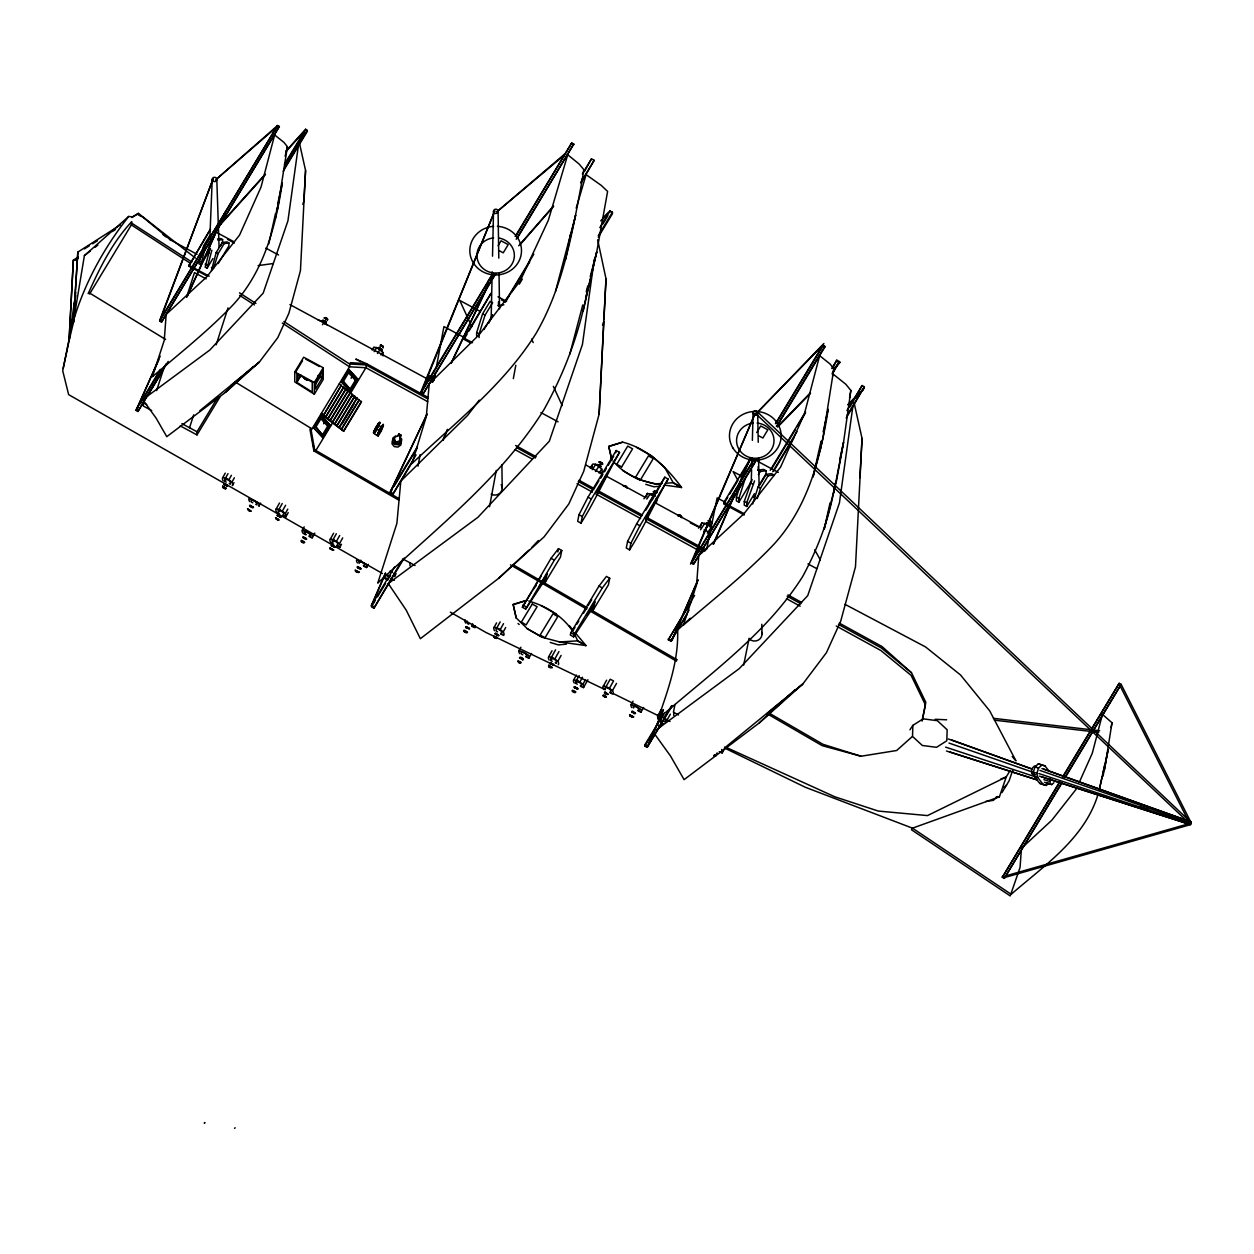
<?xml version="1.0" encoding="UTF-8"?>
<svg xmlns="http://www.w3.org/2000/svg" width="1254" height="1254" viewBox="0 0 1254 1254"><rect width="100%" height="100%" fill="white"/><g stroke="black" fill="none" stroke-linecap="round" stroke-linejoin="round"><path stroke-width="1.5" d="M78.281 257.07L73.343 260.158L69.111 340.586L62.7 370.745L68.641 394.634L382.486 573.501M120.415 224.905L77.826 252.101L73.359 322.827L69.111 340.586L69.675 336.746M77.826 252.101L73.359 322.827L74.66 315.146M168.208 361.418L137.94 411.469L136.169 410.513L160.198 356.105M138.426 215.218L138.426 213.384L132.438 216.879L128.707 216.44L84.394 255.628L73.469 321.337L71.164 326.996L74.441 310.224M137.94 411.469L166.186 363.738M215.516 179.98L277.573 125.525L279.36 126.482L161.452 322.2L159.666 320.554L213.29 178.397L160.653 318.924M161.452 322.2L279.36 126.482M188.696 266.161L210.468 229.137L188.696 266.161L207.49 276.272M180.215 425.874L197.003 434.919L197.003 431.768L218.149 396.797M209.637 235.752L203.587 245.737L198.837 263.716L200.797 264.766L210.484 248.762M200.797 264.766L205.029 248.464M209.888 249.123L205.139 267.102L207.098 268.168L212.914 258.559M207.098 268.168L211.863 250.189M211.44 270.488L216.19 252.524L222.224 242.524L226.927 241.912L228.902 242.962L228.886 245.941L218.243 263.544M217.491 238.934L220.626 238.511L222.601 239.577L222.585 242.555L220.657 245.753M159.666 321.228L277.573 125.525L159.666 320.554L161.452 321.51M294.784 371.936L294.753 381.906L314.299 394.211L323.203 379.507L323.234 367.751L303.687 357.233L294.784 371.936L314.346 382.47L314.299 394.211M296.837 382.407L296.869 373.849L312.262 382.141L312.23 392.094L296.837 382.407L300.788 375.855M298.044 374.429L298.029 379.648L300.819 375.024M305.6 130.259L305.615 129.24L307.387 131.215L283.185 171.249M315.287 384.853L319.942 377.14L319.958 373.661M322.027 378.253L322.043 371.309L315.522 382.094L315.491 389.053L322.027 378.253L319.942 377.14M321.369 414.619L343.721 431.251L323.61 415.199L341.339 385.291L339.113 384.085M323.61 415.199L341.339 385.291M325.836 416.986L343.58 387.658L341.339 385.871M328.078 418.773L345.822 389.43L343.58 387.658M330.319 420.56L348.048 391.217L345.822 389.43M332.545 422.332L350.289 393.004L348.048 391.217M334.787 424.118L352.515 394.791L350.289 393.004M337.028 425.905L354.757 396.562L352.515 394.791M339.254 427.692L356.998 398.349L354.757 396.562M341.496 429.479L359.224 400.136L356.998 398.349M359.224 400.136L361.465 401.923L343.721 431.251M385.37 573.109L371.403 605.431L371.403 606.873L373.911 608.221L402.205 559.974M413.021 460.939L392.784 494.421L390.072 492.963L426.94 414.149M392.784 494.421L416.062 454.888M410.011 565.867L410.027 562.827M495.973 273.45L423.241 393.74L421.219 392.659L494.813 210.813L420.247 393.505L492.947 273.262M423.241 393.74L494.969 274.36M470.814 343.032L463.964 339.348L463.98 338.078L491.192 293.075L469.012 331.009M476.661 336.291L476.661 332.576L482.602 313.829L490.157 301.336L492.618 302.669L485.063 315.146L479.122 333.909L479.106 337.624M498.465 305.6L498.481 301.885M516.178 235.611L571.73 142.94L573.752 144.038L517.181 238.37M580.994 183.1L594.161 160.308L591.465 158.85L584.364 171.594M609.93 212.349L609.93 210.907L612.438 212.255L612.438 213.682L598.283 237.1M672.395 705.579L647.142 747.353L644.869 746.13L644.869 744.813L664.071 713.071M671.392 705.939L647.142 747.353L663.256 709.607M687.02 614.444L670.89 641.139L668.335 639.775L694.559 595.415M670.89 641.139L689.042 610.134M673.743 715.407L673.759 712.366M757.165 458.964L693.493 564.284L691.503 563.203L755.237 413.177L690.531 564.065L754.171 458.807M693.493 564.284L756.162 459.873M750.927 457.679L723.715 502.682L723.715 503.951L744.233 515.002M740.722 483.542L736.411 497.18L736.396 500.895L738.857 502.227L751.444 481.411M738.857 502.227L738.872 498.512L744.813 479.765M752.102 479.545L744.28 501.428L744.265 505.143L746.726 506.459L754.469 493.653M746.726 506.459L746.741 502.744L754.563 480.878M758.215 470.203L758.231 466.488M766.084 474.435L766.1 470.72L763.639 469.404L757.761 470.187L760.222 471.504L766.1 470.72M824.881 346.966L822.89 345.132L824.881 346.966L777.386 425.529M833.753 366.168L836.779 360.18L839.334 361.56L832.264 374.209M846.184 418.131L864.367 386.749L862.094 385.527L849.961 406.876M1061.699 783.421L1004.297 878.38L1002.322 877.33L1059.74 781.603M1004.297 878.38L1061.715 782.668M1002.322 876.577L1004.297 877.628L1190.312 824.677L1191.3 823.047L1121.139 684.37L1119.179 683.305L1062.765 777.355M491.16 318.579L491.976 281.539M492.054 277.636L492.195 271.789M492.524 256.192L493.512 211.362M751.224 483.401L751.585 469.701M751.695 465.783L751.898 457.961M752.369 440.342L753.09 412.942M912.865 725.376L912.52 736.411L922.333 745.487L936.534 747.306L946.801 740.785L947.146 729.75L937.334 720.674L923.132 718.856L912.865 725.376L909.918 729.812M209.23 252.932L209.637 243.26M209.794 239.389L212.224 179.463M594.286 259.217L582.436 344.458L549.33 441.173L477.931 517.291L388.27 583.565L406.218 610.149L420.372 638.694L498.826 578.172L544.189 536.759L568.83 503.951L583.674 471.457L599.146 414.055L603.754 321.463L602.531 325.115M299.424 142.987L305.568 170.513L300.443 270.66L288.875 313.249L277.761 337.671L259.359 362.077L225.422 392.392L166.766 436.674L156.17 418.24L143.881 401.17M599.146 414.055L606.011 278.843L597.656 239.765M854.068 402.675L862.047 438.43L855.479 566.839L840.635 621.42L826.402 652.723L802.795 684.01L759.297 722.9L684.088 779.659L670.514 756.021L653.303 732.148M603.848 319.519L606.011 278.843M73.343 260.158L69.127 338.423L75.82 292.464M305.568 170.513L303.876 201.126L302.747 204.386M859.883 477.664L862.047 438.43M1021.305 850.228L1020.051 867.47L1010.207 895.92L911.517 829.787L912.489 828.157L999.391 796.854L1006.241 776.947L1010.128 770.505M378.316 423.648L380.056 422.598L378.065 426.877M381.968 425.796L383.144 424.902M376.012 427.442L376.09 427.065M393.866 441.126L394.179 438.696M400.339 439.558L400.01 441.988L397.988 443.461L395.433 443.101M277.651 203.979L282.307 183.068C275.629 226.504 264.092 270.864 233.683 304.173C208.666 330.633 179.98 353.095 152.408 376.749L164.274 340.304L166.171 314.393L206.785 276.805L239.592 235.015L261.02 187.081L274.642 134.962L283.937 142.392L287.417 146.702L277.479 209.496M299.016 141.153L287.934 220.829L263.183 293.154L209.794 350.054L142.752 399.618M378.175 436.031L378.943 430.451L381.122 426.846L378.771 425.514L374.429 433.931L378.175 436.031L381.624 430.31M823.141 431.846L828.173 409.243C820.727 457.647 807.874 507.086 773.984 544.205C746.114 573.674 714.153 598.707 683.414 625.056L696.644 584.458L698.744 555.585L744.014 513.701L780.568 467.131L804.457 413.726L819.63 355.65L829.976 363.926L833.863 368.739L822.781 438.696L813.062 477.037L821.041 441.267M832.593 373.676L845.854 384.288L850.855 390.449L843.55 442.38L836.637 480.141L824.16 529.298L830.07 502.854M852.845 406.578L839.428 502.932L807.717 595.666L739.264 668.617L656.438 729.844M1079.318 782.23L1092.265 753.278L1102.438 714.357L1111.984 722.743L1104.555 769.674M73.798 308.907L75.742 295.568M275.441 218.462L277.071 207.38M820.524 448.697L821.589 441.377M690.358 618.222L677.615 630.01C678.743 661.14 667.896 690.249 657.974 719.075C708.902 674.464 766.022 634.571 802.732 576.417C818.423 547.324 830.226 516.146 835.133 483.354M1099.178 790.255L1104.664 765.159M582.53 178.099L583.784 169.603L579.034 163.945L567.733 154.759L548.359 220.218L520.175 280.943L479.122 334.74L429.26 383.802L426.297 416.563L412.002 463.541C455.547 422.347 504.014 384.774 536.132 333.282C563.595 285.912 572.576 231.175 582.53 178.099L581.464 181.203M287.417 146.702L285.113 156.248M832.593 376.059L833.863 368.739M849.538 397.957L850.855 390.449M1111.122 727.555L1111.984 722.743M417.99 466.159L420.121 454.685M433.978 380.119L435.404 372.469M436.11 368.645L443.932 326.573L464.466 337.624M489.515 506.757L496.271 470.422M513.325 378.645L515.802 365.259M833.722 492.963L843.55 442.38L839.757 459.387M1103.034 776.226L1108.16 749.845L1103.097 772.574M479.232 400.151L467.554 415.466L400.825 481.097L396.875 523.404L377.752 583.11C436.126 528.467 500.942 478.558 543.828 409.886C565.225 371.372 580.743 329.692 588.063 286.194M565.538 259.625L570.633 233.84M399.838 437.129L400.308 440.546L397.001 441.831L395.684 444.433L393.615 443.273L394.932 440.671L394.477 437.254L397.784 435.969L398.976 433.978L401.045 435.154L399.712 437.756L401.045 435.154M393.615 443.273L394.932 440.671M395.684 444.433L397.001 441.831M397.784 435.969L398.976 433.978M522.385 607.249L551.055 558.296L558.485 548.625L561.776 550.475L560.444 557.121L545.396 582.028L546.211 577.922L525.677 609.099L522.385 607.249L531.79 591.684M525.677 609.099L554.346 560.146L561.776 550.475M557.826 551.948L558.485 548.625M579.003 514.673L577.671 521.335L580.963 523.184C595.399 500.471 606.199 475.627 619.523 452.365L616.231 450.515L588.001 497.195L579.003 514.673L582.295 516.538L580.963 523.184M570.774 632.753L570.319 635.026L573.611 636.891L594.161 605.713L593.33 609.805L608.394 584.913L609.726 578.266L606.434 576.401L599.004 586.073L570.774 632.753L574.066 634.618L573.611 636.891M615.777 452.772L616.231 450.515M594.427 604.365L594.992 601.528L586.872 614.977L594.412 604.381M627.611 541.367L626.279 548.014L629.571 549.879C644.007 527.15 654.807 502.321 668.116 479.059L664.824 477.194L636.609 523.89L627.611 541.367L630.903 543.233L629.571 549.879M645.716 519.532L646.28 516.695L654.416 503.246L645.716 519.517M664.824 477.194L655.905 493.48M69.425 337.687L67.246 348.298M922.192 720.298L925.813 702.303L911.501 672.755L882.095 646.578L839.287 623.081M922.16 721.097L925.405 704.905L911.094 675.357L880.872 650.512L836.246 626.012M674.981 704.529L673.429 712.178L678.555 714.937M706.613 549.55L717.147 497.885L725.69 502.478M743.669 665.043L749.14 638.255M63.17 368.441L67.089 349.239L66.681 351.026M268.748 243.903L275.535 213.478M1099.303 789.628L1102.25 776.367M583.188 311.023L596.732 251.929L607.61 191.423L601.23 185.388L586.104 174.651L576.182 208.195M586.135 296.634L596.732 251.929L590.242 276.554M567.748 247.963L575.664 215.155L555.538 291.304M569.802 354.208L582.765 304.957M586.261 291.712L587.75 286.022M1098.206 793.766C1085.118 838.346 1044.457 865.307 1011.179 894.29L912.489 828.157L805.24 787.23L724.451 747.98M532.276 604.099L537.104 606.701L526.131 624.931L521.398 622.015L532.323 603.942M544.91 637.925L557.764 616.654L553.03 613.739L540.16 635.01L544.957 637.769M621.576 467.068L632.565 448.838L627.768 446.079L616.796 464.293L621.623 466.911M640.355 480.047L653.256 458.635L648.475 455.876L635.606 477.131L640.402 479.906M228.902 242.962L224.2 243.589L218.165 253.574L213.415 268.575L211.44 267.525M488.856 323.171L492.367 314.942M752.698 503.951L758.09 486.913L765.645 474.42L771.508 473.636L773.969 474.968L768.106 475.752L765.645 474.42M757.322 498.465L760.551 488.229L768.106 475.752M156.625 390.574L164.305 366.623M186.799 296.571L194.48 272.604L206.126 278.874M189.542 427.755L193.68 414.839M216.158 344.803L227.993 307.935M1048.579 783.405L1046.353 785.459L1039.723 783.389L1034.284 776.445L1033.312 772.135L1034.989 766.899L1038.328 763.811L1044.958 765.896L1049.3 771.445M1043.281 784.596L1037.857 777.652L1036.87 773.342L1038.547 768.106L1041.902 765.018L1044.958 765.896M1053.862 782.731L1051.84 784.581L1049.99 784.063L1050.413 778.311M1189.482 824.317L1189.623 822.342L1190.955 821.872L1190.814 823.862L1189.482 824.317L1039.488 776.163M1012.856 769.909L1009.125 780.756L1001.962 792.606M73.359 321.008C84.645 282.949 104.113 247.555 128.707 216.44M374.209 430.749L373.394 432.661L375.212 431.611M373.817 432.896L374.632 430.984M378.818 424.275L379.163 422.551M379.633 422.363L377.642 426.642M377.987 432.881L377.407 435.044L378.551 433.508M377.846 434.621L378.41 433.116M382.595 426.407L383.175 424.244L377.783 433.163M383.019 426.642C385.119 419.197 372.893 443.195 380.37 431.611M467.115 621.091L467.46 623.536A11.835 2.477 28.6 0 0 468.792 624.273M648.13 745.722L663.46 709.78M697.867 579.912L671.768 640.7L698.086 580.069M713.228 544.158L734.734 494.092M736.27 490.518L750.08 458.337M713.448 544.314L734.938 494.248M736.474 490.675L750.3 458.494M442.803 440.185L447.459 429.401M372.391 603.817L385.589 573.282M443.007 440.358L447.662 429.573M186.611 297.386L220.234 222.632M221.848 219.074L224.247 213.744M137.156 407.879L158.772 359.82M187.598 295.756L225.218 212.114M451.236 362.876L488.935 283.326M391.06 490.298L427.081 414.29M451.377 363.017L489.076 283.467M490.753 279.94L492.43 276.397M374.005 431.031L375.385 428.382M374.429 431.266L375.808 428.617M381.843 429.009L383.222 426.36M582.295 516.538L591.292 499.045L619.523 452.365M630.903 543.233L639.901 525.739L668.116 479.059M600.776 477.946L602.516 474.686L600.713 477.68M604.538 471.77L606.356 468.338M652.221 500.174L654.964 495.032M223.259 480.987A29.688 6.772 29.2 0 1 222.804 477.539L225.265 473.119M222.804 477.539L225.548 478.04L228.009 473.636M226.269 482.116A11.85 2.712 29.2 0 1 224.952 481.364L226.582 478.417M233.996 482.68L232.351 485.627A29.688 6.772 29.2 0 0 231.912 482.163L228.918 479.765L231.379 475.344M231.912 482.163L234.373 477.758M279.564 513.999A17.352 3.966 29.2 0 1 276.664 512.353A29.688 6.772 29.2 0 1 276.209 508.905L279.501 503.011M276.209 508.905L278.952 509.422L282.244 503.528M280.003 509.782L278.357 512.729L278.122 510.143L281.57 511.318L283.482 512.87L283.937 515.566A11.85 2.712 29.2 0 1 282.636 514.986M282.918 515.723A17.352 3.966 29.2 0 0 285.771 516.993A29.688 6.772 29.2 0 0 285.316 513.529L282.322 511.13L285.614 505.252M285.316 513.529L287.777 509.124M285.771 516.993L288.232 512.572M333.642 544.236A17.352 3.966 29.2 0 1 330.758 542.59A29.688 6.772 29.2 0 1 330.304 539.126L333.595 533.248M330.304 539.126L333.047 539.643L336.338 533.765M334.097 540.019L332.451 542.966L332.216 540.38L335.664 541.556L337.577 543.107L338.031 545.803A11.85 2.712 29.2 0 1 336.73 545.224M337.012 545.96A17.352 3.966 29.2 0 0 339.865 547.23A29.688 6.772 29.2 0 0 339.411 543.766L336.417 541.367L339.709 535.489M339.411 543.766L342.703 537.888M339.865 547.23L341.496 544.283M396.107 573.674L394.461 576.605A29.688 6.772 29.2 0 0 394.022 573.156M494.578 630.746A29.688 6.772 29.2 0 1 494.123 627.298L496.584 622.877M494.123 627.298L496.866 627.799L500.158 621.921M500.832 634.116A17.352 3.966 29.2 0 0 503.685 635.386A29.688 6.772 29.2 0 0 503.23 631.922L500.236 629.524L503.528 623.646M503.23 631.922L505.691 627.517M549.189 660.137A29.688 6.772 29.2 0 1 548.735 656.673L552.011 650.795M548.735 656.673L551.478 657.19L555.585 649.838M552.199 661.266A11.85 2.712 29.2 0 1 550.882 660.513L552.512 657.566M558.281 664.761A29.688 6.772 29.2 0 0 557.842 661.313L554.848 658.914L558.955 651.563M557.842 661.313L561.118 655.434M603.785 689.528A29.688 6.772 29.2 0 1 603.346 686.063L606.622 680.185M603.346 686.063L606.09 686.581L610.196 679.229L613.567 680.938L609.46 688.289L612.438 690.703A29.688 6.772 29.2 0 1 612.892 694.152A17.352 3.966 29.2 0 1 610.055 692.882M612.438 690.703L616.545 683.352M658.397 718.903A29.688 6.772 29.2 0 1 657.942 715.454L661.234 709.576M661.407 720.031A11.85 2.712 29.2 0 1 660.09 719.279L661.736 716.347M665.702 714.733L664.056 717.68L667.05 720.078A29.688 6.772 29.2 0 1 667.692 721.426M667.05 720.078L670.341 714.2M719.263 751.663A17.352 3.966 29.2 0 0 722.1 752.933L724.577 748.513M323.266 435.922L315.898 426.971L323.266 435.922L329.144 426.203L321.51 417.707L320.899 418.695L327.686 426.235L329.144 426.203M350.948 389.994L343.314 381.514L350.948 389.994L356.826 380.275L349.192 371.78L348.581 372.767L355.368 380.307L356.826 380.275M260.66 503.073L258.857 506.24A29.782 6.254 28.6 0 0 258.293 502.979L249.154 498.402A29.782 6.254 28.6 0 0 249.734 501.663M305.898 534.894A17.337 3.637 28.6 0 1 302.982 533.279A29.782 6.254 28.6 0 1 302.402 530.034L304.205 526.868M305.992 534.408A11.835 2.477 28.6 0 1 304.659 533.671L306.462 530.52M309.268 536.587A17.337 3.637 28.6 0 0 312.121 537.856L314.817 533.122M375.291 428.46L376.89 425.623M375.714 428.696L378.818 423.538M379.053 430.577L380.667 427.755M379.476 430.827L381.091 427.99M381.514 428.696L378.394 433.837M380.338 431.768L381.937 428.931M360.886 560.177L359.099 563.344L358.769 560.914L362.202 562.106L364.146 563.61L364.695 566.15A11.835 2.477 28.6 0 1 363.394 565.57M363.707 566.259A17.337 3.637 28.6 0 0 366.56 567.529L368.347 564.363M519.705 653.647A29.782 6.254 28.6 0 1 519.125 650.403L520.912 647.252M525.99 656.971A17.337 3.637 28.6 0 0 528.827 658.225L531.524 653.491M574.301 683.038A29.782 6.254 28.6 0 1 573.721 679.793L576.417 675.06M573.721 679.793L576.448 680.342L579.144 675.608M577.31 684.167A11.835 2.477 28.6 0 1 575.978 683.43L577.78 680.279M580.586 686.346A17.337 3.637 28.6 0 0 583.439 687.615A29.782 6.254 28.6 0 0 582.859 684.37L579.834 682.035L582.53 677.301M582.859 684.37L585.555 679.637M583.439 687.615L587.938 679.731M631.812 707.617A29.782 6.254 28.6 0 1 631.248 704.356L633.035 701.205M635.292 704.858L633.505 708.008L633.16 705.579L636.609 706.77L638.552 708.275L639.101 710.814A11.835 2.477 28.6 0 1 637.8 710.234M638.114 710.924A17.337 3.637 28.6 0 0 640.951 712.194L643.647 707.46M89.551 294.047L131.356 224.905L131.733 221.692C112.562 242.085 99.552 268.168 88.235 293.64L88.862 292.59L165.622 339.473M160.371 369.46L136.169 409.494L137.956 410.45M284.423 164.274L305.615 129.24L286.037 151.029M136.169 410.513L138.191 407.174M140.197 403.835L160.371 370.479M285.442 163.631L304.597 131.936M284.188 168.569L307.387 130.197M147.329 396.201L162.424 371.231M197.003 434.919L220.155 396.609M295.975 371.576L302.496 360.776M314.346 382.47L323.234 367.751M313.61 427.739L323.25 438.038L313.61 427.739L321.04 415.45L330.68 425.749L321.04 415.45M341.292 381.812L350.932 392.11L341.292 381.812L348.722 369.522L358.362 379.837L348.722 369.522M314.111 427.88L321.541 415.591M341.793 381.953L349.223 369.664M315.632 427.426L321.51 417.707M343.314 381.514L349.192 371.78M325.852 416.406L343.58 387.078M328.078 418.193L345.822 388.85M330.319 419.98L348.048 390.637M322.686 434.527L327.686 426.235M350.368 388.599L355.368 380.307M398.631 500.048L313.923 450.923L314.644 449.747L310.773 428.147L235.689 382.282M322.748 437.897L330.178 425.608M332.545 421.752L350.289 392.424M350.43 391.969L357.86 379.696M315.632 450.907L332.733 422.629M350.838 392.69L365.917 367.735L366.638 363.723L428.288 397.549M334.787 423.538L352.515 394.211M337.028 425.325L354.757 395.998M339.254 427.112L356.998 397.769M342.044 423.868L353.863 404.321M341.496 428.899L359.224 399.556M343.737 430.671L361.465 401.343M498.089 245.706L501.067 240.784L508.199 244.608L503.23 252.822L498.951 250.518M515.159 236.504L571.73 142.94M421.219 392.659L491.929 275.708M516.178 239.263L573.752 144.038M463.964 339.348L466.99 334.348M483.95 329.614L492.665 315.209M417.41 446.737L390.088 491.929L392.784 493.386M505.44 301.117L533.781 254.248M582.358 173.914L591.465 158.85M390.072 492.963L392.094 489.609M394.132 486.27L417.394 447.772M505.44 302.151L509.485 295.458M511.507 292.104L529.721 261.976M519.281 284.156L522.307 279.14M581.01 182.065L594.161 160.308M394.649 566.996L371.403 605.431L373.911 606.779M599.835 227.632L609.93 210.907L603.08 217.835M372.422 605.196L375.448 600.18M377.47 596.841L385.558 583.471M387.58 580.132L390.605 575.116M602.861 224.043L607.908 215.688M598.283 235.658L612.438 212.255M373.911 608.221L404.227 558.061M204.872 1122.706L204.339 1123.349L204.59 1122.549M535.63 585.336L537.433 582.342M539.236 579.348L541.054 576.37M594.38 488.151L598.91 480.674M608.143 465.391L613.739 456.127M234.514 1128.318L235.203 1127.785M573.141 630.354L575.022 627.251M576.903 624.131L578.784 621.028M583.565 613.112L586.276 608.629M588.095 605.635L591.7 599.663M645.7 510.347L651.124 501.381M574.066 634.618L602.296 587.938L609.726 578.266M757.682 412.911L756.695 414.541L1189.341 823.314L1190.312 821.699L757.369 411.829A2.289 2.163 0.2 0 0 753.623 411.547A2.289 2.163 0.2 0 0 754.61 414.964A2.289 2.163 0.2 0 0 757.682 412.911L758.247 442.27M756.742 432.536L760.708 425.968L767.84 429.808L762.871 438.022L758.592 435.718M724.718 502.29L727.743 497.289M729.765 493.951L737.822 480.611M739.844 477.288L742.87 472.288M744.876 468.949L750.927 458.948M775.395 423.695L823.878 343.518L756.381 413.459L822.89 345.132M691.503 563.203L754.171 459.56M776.398 422.786L821.887 347.562M776.383 426.438L824.881 346.198M758.341 474.623L760.222 471.504M759.313 485.643L765.112 476.05M753.764 497.509L754.736 495.879M770.207 470.297L805.507 411.908M831.731 368.535L836.779 360.18M668.335 639.775L691.534 601.403M772.229 467.93L795.428 429.558M797.434 426.235L805.507 412.879M772.762 471.676L796.964 431.627M832.264 373.237L839.334 361.56M773.765 470.971L793.939 437.615M846.936 410.591L862.094 385.527M644.869 746.13L654.964 729.42M660.027 721.05L663.053 716.05M847.202 415.152L864.367 386.749M1062.765 776.602L1119.179 683.305M1002.322 877.33L1058.737 784.032M1064.724 777.668L1121.139 684.37L1065.728 776.759M376.858 425.78L378.394 423.303M377.282 426.015L379.821 422.347M376.169 429.244L373.629 432.912M375.056 431.956L376.592 429.479M322.513 324.723L324.284 322.012L318.108 319.911M372.125 350.023L373.911 347.311L376.811 347.562L382.783 352.311A29.688 10.345 33.2 0 1 383.019 355.901M374.147 351.637L376.811 347.562M377.438 353.487L380.087 349.427M381.012 355.023L382.783 352.311M426.36 379.915L429.025 375.855L431.925 376.106L430.153 378.818M432.552 382.031L434.323 379.319M590.179 468.071L592.844 464.011L595.744 464.262L601.732 469.012A29.688 10.345 33.2 0 1 601.34 473.855M592.202 469.686L595.744 464.262M595.478 471.535L599.036 466.112M599.067 473.087L601.732 469.012M643.898 498.826L647.456 493.402L653.632 495.502L649.196 502.29M646.798 499.076L650.356 493.653M698.509 528.2L702.052 522.777L708.244 524.893L710.94 527.777A29.688 10.345 33.2 0 1 711.3 529.58M700.516 529.815L704.952 523.043M703.808 531.665L708.244 524.893M707.381 533.216L710.94 527.777M532.903 590.132L536.242 585.446M538.358 540.552L531.759 547.496M1076.277 789.048L1051.777 820.257L1021.446 848.315M374.774 431.376L373.645 432.238M382.439 426.015L383.567 425.137M378.974 433.743L377.423 434.37M489.154 279.517L491.725 276.585M518.686 245.784L553.343 206.158M488.182 281.147L492.023 276.742M520.269 244.467L553.641 206.314M212.992 232.335L265.174 174.259M215.923 229.607L265.503 174.431M286.367 151.201L304.628 130.871M777.449 426.689L810.194 392.988M833.393 369.115L840.211 362.092L833.769 369.334M777.825 426.909L810.57 393.207M600.729 220.861L608.958 212.537M847.829 404.65L864.367 388.05M848.221 404.885L863.379 389.68M498.826 578.172L528.89 550.161M225.422 392.392L253.261 366.591M759.297 722.9L772.15 710.987M775.003 708.338L794.989 689.81M1003.67 787.59L1006.554 785.004M997.62 796.494L993.293 800.365L985.785 801.447M912.019 736.788L896.673 750.503L861.028 756.24L822.185 745.66L767.965 714.216M216.958 178.726L276.585 127.156M351.418 377.501L351.151 378.285M565.397 153.427L496.803 211.879L564.41 155.057M231.097 385.37L259.359 362.077L199.872 410.685M766.57 713.887L802.795 684.01L726.536 746.334M379.225 424.745L379.586 422.786M84.394 255.628L90.398 250.925M94.896 247.414L97.906 245.063M395.825 435.875L392.91 437.975L391.985 443.759L394.242 446.581L397.91 447.098L400.841 444.982L401.75 439.213L399.493 436.392M401.296 442.709L398.364 444.825L394.712 444.308L392.439 441.471M131.874 217.569L138.426 213.384L195.452 258.089M84.379 248.919L89.3 245.847M92.561 243.809L97.483 240.752M112.217 231.551L115.493 229.513M74.989 260.377L78.281 258.371M623.175 485.941L626.734 487.242M624.084 485.627L625.668 485.878M626.639 487.634L625.683 485.768M323.924 317.92L327.482 319.237M322.482 320.397L325.789 321.322L326.322 322.56L325.366 322.983M322.513 320.82L325.899 322.717M327.811 319.472L326.228 319.206M327.372 320.554L327.247 318.72L325.225 317.513M380.542 345.148L383.05 346.12L383.175 347.954M379.288 347.421L378.3 347.813L378.771 349.035M378.316 348.22L381.718 350.132M383.128 347.123L381.028 344.913M381.169 350.383L382.125 349.96L380.275 348.016M433.445 376.749L435.201 376.937M598.675 462.021L601.92 463.666M599.49 461.848L602.563 463.572L599.898 462.585L600.979 463.306M599.694 461.974L601.074 462.115M597.233 464.497L600.525 465.422L601.058 466.66L600.117 467.084M597.265 464.921L600.65 466.817M654.729 491.145L654.651 491.991M652.832 493.512L651.845 493.888L652.346 494.813M651.876 494.295L655.262 496.208M707.883 520.786L711.363 521.601M709.325 520.535L709.106 521.366M706.441 523.279L707.444 522.887M706.472 523.686L709.858 525.598M711.77 522.354L710.187 522.087M709.325 525.865L710.266 525.426L709.733 524.188L707.052 522.981M1000.802 779.047L1006.241 776.947L927.49 815.586L878.286 811.056L834.945 796.839L724.906 746.82M622.595 442.286L608.817 446.565L611.858 460.046M525.285 600.917L513.231 604.663L516.272 618.159M526.899 600.211L513.105 604.397L516.193 617.924L527.338 628.74L542.214 637.173M1005.269 876.013L1191.3 823.047M222.585 487.195L223.886 487.445M226.723 486.05L227.632 485.768L224.67 484.216M277.244 515.598L280.582 517.306M280.535 516.836L277.98 514.814L277.118 515.143L277.777 516.225M277.714 519.407L276.429 519.062M280.144 517.416L281.053 517.134L277.636 514.986M278.341 520.034L275.77 518.451L277.416 519.736M279.172 519.971L275.535 517.683L276.209 518.451M331.338 545.835L335.147 547.371L331.73 545.224M334.63 547.073L332.075 545.051L331.213 545.38L331.871 546.462M385.824 574.755L389.116 576.025M385.95 575.225L389.273 576.918M495.158 633.991L498.967 635.527L495.549 633.38M498.449 635.229L495.894 633.207L495.032 633.536L495.691 634.618M552.653 665.2L553.563 664.918L550.161 662.77M607.657 694.011L605.102 691.973L604.883 693.039M658.852 721.693L659.714 721.363M657.817 724.075L657.504 725M662.723 723.26L661.062 722.931M661.877 723.981L662.786 723.683L660.921 721.834M660.435 726.489L659.134 726.223M716.473 753.356L717.382 753.074M253.042 507.071L250.001 505.221L250.565 505.848M247.869 509.814L249.311 510.974M251.161 511.036L247.493 508.795L250.816 511.287L249.311 510.895M302.794 537.135L306.086 538.405L306.728 539.11L305.788 539.471M302.857 537.684L306.211 539.361M306.289 538.703L303.249 536.837L303.829 537.464M360.729 568.36L357.688 566.51L358.268 567.137M355.917 571.025L356.857 571.385L355.337 570.993L356.011 571.589M465.657 627.533L469.529 628.959L466.096 626.859M465.203 631.577L463.698 631.185L465.359 632.439M466.347 632.204L464.372 631.781M519.517 657.504L522.793 658.773L523.451 659.479L522.495 659.839M519.579 658.052L522.918 659.729M518.184 661.72L519.281 662.958M577.608 688.462L574.567 686.596L575.147 687.223M577.106 689.23L578.063 688.869L577.404 688.164L574.113 686.894L574.771 687.6M635.12 713.04L632.533 711.065L631.64 711.473L632.282 712.162M632.329 717.225L631.248 715.987M258.089 265.582L273.2 263.544M217.898 240.204L222.601 239.577M503.889 304.8L498.026 305.584L500.487 306.901M995.88 797.293L999.391 796.854M660.419 486.191L653.914 486.787L645.81 484.342M566.463 644.133L558.328 644.901L550.224 642.44M662.128 483.433L654.839 483.887L637.753 479.2L622.564 470.454M665.764 483.213L673.053 482.743L681.455 487.524L673.147 482.602L664.714 467.554L651.798 455.97L636.515 447.38M559.253 641.985L577.467 640.857L585.869 645.622L577.561 640.7C569.285 620.056 549.409 607.093 528.749 601.027M935.155 719.294L946.629 719.796M993.403 718.307L1099.711 730.753M994.359 720.157L1098.723 732.367M396.875 442.458L394.806 441.283M660.607 484.561C642.738 482.398 625.009 475.156 613.175 461.174M664.432 485.094L681.643 487.508C666.658 467.162 647.675 448.524 622.486 442.098L608.692 446.299L611.78 459.81M657.942 715.454L660.686 715.971M661.61 717.022L659.855 716.692L660.09 719.279M302.402 530.034L311.541 534.612A29.782 6.254 28.6 0 1 312.121 537.856M519.125 650.403L528.263 654.98A29.782 6.254 28.6 0 1 528.827 658.225M631.248 704.356L640.386 708.949A29.782 6.254 28.6 0 1 640.951 712.194M1036.494 766.476L1034.581 765.943L1032.512 767.856L1031.462 771.1L1032.073 773.781L1035.773 774.972M1032.073 773.781L1033.986 774.314M1039.723 783.389L1046.353 785.459M861.028 756.24L823 744.312L768.78 712.899M949.811 751.977L1036.995 779.847M1046.275 782.809L1051.84 784.581M946.504 751.021L1037.058 779.925M1044.457 782.292L1049.99 784.063M1041.416 776.712L1190.109 824.505M1038.892 773.561L1189.262 823.423M945.626 747.133L1036.431 777.166M1043.845 779.627L1049.41 781.461M1139.228 806.714L1148.445 809.77M1174.23 818.345L1190.814 823.862M1038.328 763.811L1041.902 765.018M1034.989 766.899L1038.547 768.106M1033.312 772.135L1036.87 773.342M1034.284 776.445L1037.857 777.652M1039.895 770.411L1189.623 822.342M1165.483 813.83L1189.325 822.138M948.98 743.058L1031.964 771.9M1041.917 768.561L1190.312 821.699M1043.845 769.11L1190.955 821.872M948.322 738.982L1032.34 769.219M951.614 739.954L1032.277 769.047M678.445 514.971L681.862 517.651M680.154 516.507L681.753 516.758L680.295 515.159M323.093 320.099L325.805 321.62M378.896 347.515L382.015 349.505L380.338 349.333M380.134 349.756L381.514 350.258M435.577 376.388L433.414 376.341L433.931 377.266M434.025 376.043L435.389 376.561M600.65 464.105L602.766 464.325L601.983 462.82M656.751 492.211L654.572 490.988L654.494 491.976M655.67 491.505L653.271 491.411L653.82 492.399M652.441 493.59L655.137 494.797M709.184 520.379L710.297 520.786M709.858 522.871L711.974 523.106L711.206 521.586M225.924 485L227.585 485.345L224.576 483.448L224.341 484.499M225.751 485.392L227.115 485.909L223.839 484.232L224.372 484.859M225.109 488.794L222.867 487.665M277.4 519.673L278.513 520.159M386.687 574.426L389.696 576.323M387.204 579.787L384.978 578.658M497.086 635.151L498.449 635.668L496.897 635.37M496.333 637.847C488.825 633.693 501.318 638.976 495.628 637.8M495.205 637.204C491.098 635.559 498.183 640.136 496.176 637.816M551.854 664.15L553.516 664.495L550.506 662.598L550.271 663.648M548.703 666.109L550.945 667.238M549.816 666.595C545.709 664.933 552.779 669.511 550.788 667.206M604.773 692.161L608.174 694.308L606.105 694.136M606.293 693.917L607.657 694.45M603.331 695.625C610.306 700.077 602.782 692.647 603.331 695.625L606.058 697.208L604.538 696.832M660.905 723.307L661.767 723.229M659.149 726.301L660.654 726.599L659.024 725.361L660.153 726.003M714.059 755.347L716.065 755.754L715.391 754.971M713.745 755.613L714.608 755.363M713.761 755.676L714.764 755.394M251.615 507.086L252.979 507.604L249.609 506.067L250.157 506.663M251.364 507.4L253.48 507.478L249.546 505.503L250.189 506.208M304.863 538.703L306.227 539.236M302.418 541.712L301.305 541.226C299.596 538.138 308.296 544.346 302.966 542.104M359.052 568.689L361.168 568.767L357.233 566.808L357.876 567.498M357.406 571.777L359.396 572.2L355.18 570.084L358.503 572.576L355.87 571.558M356.998 572.2L357.829 571.981M467.883 628.082L469.529 628.442L466.488 626.592L465.595 626.984L466.237 627.69M465.751 631.953C471.175 634.148 462.162 628.082 464.231 631.028M465.359 632.377L466.864 632.768L466.19 632.173M521.805 658.601C526.288 660.419 518.827 655.403 520.535 657.833M518.027 661.61L519.125 662.096M519.673 662.473C525.598 663.883 512.416 658.115 520.269 662.723M519.281 662.896L520.379 663.382M633.709 713.04L635.574 713.448L632.659 711.802M633.458 713.354C637.769 715.093 630.605 710.281 632.251 712.617M573.736 691.471L572.232 691.095L573.893 692.349M574.285 691.863C580.194 693.274 567.027 687.49 574.865 692.114M574.99 692.772L572.451 691.205M631.248 716.05L629.743 715.658L630.417 716.253M631.797 716.442L633.803 716.865L629.586 714.749L632.909 717.257L630.26 716.222M139.805 215.782L142.595 216.895L170.983 240.282M605.243 689.731L485.988 632.486L450.358 612.171M614.005 693.932L661.281 717.178M664.777 718.903L670.028 721.473M690.28 522.871L698.98 527.197M704.184 529.799L707.664 531.539M576.448 680.342L579.834 682.035M225.548 478.04L228.918 479.765M278.952 509.422L282.322 511.13M333.047 539.643L336.417 541.367M496.866 627.799L500.236 629.524M551.478 657.19L554.848 658.914M606.09 686.581L609.46 688.289M844.992 604.334L925.562 646.939L960.548 674.997L989.672 710.799L1015.959 760.849L1012.182 756.523M571.73 143.724L573.752 144.806M836.779 361.168L839.334 362.531M277.573 126.215L279.36 127.171M498.026 296.759L506.569 301.352M501.443 299.863L504.86 301.697M480.282 311.462L459.748 300.411L471.817 326.667M757.777 461.362L778.295 472.397M482.602 313.829L485.063 315.146M476.661 332.576L479.122 333.909M741.6 476.144L733.073 471.551L737.728 479.984M750.221 482.665L752.682 483.997M758.09 486.913L760.551 488.229M463.98 338.078L472.523 342.687M736.411 497.18L738.872 498.512M744.28 501.428L746.741 502.744M265.785 248.104L278.56 254.985M723.715 502.682L744.233 513.732M217.303 232.821L234.404 242.022M227.554 239.357L234.404 243.025M540.897 412.582L558.093 421.83M222.224 242.524L224.2 243.589M807.984 563.924L816.777 568.642M216.19 252.524L218.165 253.574M198.853 260.738L200.812 261.804M205.139 264.124L207.114 265.19M188.696 265.143L209.214 276.178M421.219 391.891L423.241 392.972M691.518 562.45L693.509 563.516M305.757 359.146L319.441 366.513M321.369 413.412L323.61 414.619M668.335 638.788L670.89 640.167M146.655 404.666L143.301 402.863L143.285 406.014L151.687 410.528M181.908 423.633L197.003 431.768M402.659 558.861L415.058 565.538M644.869 744.813L647.142 746.052M169.509 239.404L197.035 254.296M289.925 304.581L432.708 381.859M585.728 464.936L602.908 474.294M606.34 476.175L645.857 497.697M654.447 502.384L700.829 527.652M515.629 445.483L536.179 456.754M578.987 480.251L594.396 488.699M597.829 490.58L642.346 515.018M645.779 516.899L705.704 549.785M787.904 594.882L801.604 602.406M427.567 398.756L365.933 364.914L349.552 363.989L283.859 321.51M516.601 447.647L535.427 457.992M578.235 481.489L593.644 489.953M597.061 491.834L641.578 516.287M645.011 518.168L704.936 551.07M787.12 596.199L800.804 603.723M838.471 624.414L881.28 647.91L911.501 672.755M427.708 401.672L365.917 367.735L349.552 366.811L282.291 323.062M515.253 449.747L532.417 459.168M577.059 483.668L592.499 492.164M595.932 494.045L640.559 518.545M645.716 521.382L702.35 552.481M786.462 598.675L800.193 606.215M360.541 361.732L355.791 359.083L366.638 363.723L350.368 362.641L349.552 366.811L310.757 430.968L310.773 428.147L309.957 429.495L313.923 450.923M540.929 605.494L556.212 614.084M651.108 494.985L652.754 495.91M432.677 377.438L434.323 378.363M636.609 523.89L639.901 525.739M588.001 497.195L591.292 499.045M398.85 434.605L400.919 435.765M376.592 429.119L378.943 430.451M393.74 442.646L395.809 443.806M551.055 558.296L554.346 560.146M599.004 586.073L602.296 587.938M522.84 604.977L526.131 606.842M390.982 578.345L394.367 580.273M526.978 628.567L542.167 637.298L559.284 641.86L586.057 645.606L575.194 632.706M314.644 449.747L399.368 498.841M512.902 564.629L587.452 607.829M590.853 609.789L677.27 659.87M510.456 564.88L586.7 609.099M590.085 611.059L676.486 661.171M301.43 541.885C306.885 545.192 300.474 539.659 301.571 541.932M318.046 375.432L321.118 377.376M605.4 696.597L602.908 695.609L604.538 696.91M548.797 666.814L549.942 667.52M494.201 637.424L495.33 638.129M387.125 579.082L384.226 577.295L388.426 579.442M332.514 549.691L329.63 547.904L333.83 550.051L329.865 548.672L333.015 550.287L332.357 549.66M277.291 518.748L278.419 519.454M131.09 222.742L191.878 262.039M239.498 292.84L255.926 303.452M131.356 224.905L190.42 263.324M239.639 295.333L254.405 304.926M709.999 521.021L711.426 522.103M708.432 523.482L709.764 524.501M655.403 491.631L656.83 492.712M653.82 494.092L655.152 495.111M599.208 464.717L600.541 465.736M383.285 346.637L380.385 345.007L380.275 346.323M326.338 317.92L327.404 318.735M325.147 318.485L326.228 319.315M681.188 515.974L679.182 514.751L677.787 515.316L678.32 516.35M162.942 234.514L165.998 236.928M352.39 395.888L355.352 398.239M390.26 570.946L392.188 572.498M518.059 623.504L519.172 624.508M324.284 322.012L326.98 324.911M323.391 322.435L325.131 324.284M577.53 689.12L574.191 687.443L574.74 688.038M360.65 569.034L357.296 567.357L357.845 567.952M607.704 694.465L604.365 692.772L604.914 693.384M553.092 665.075L549.769 663.382L550.302 664.009M569.159 625.542L572.78 629.837M814.739 549.816L820.335 559.911M706.927 523.153L707.35 523.937M652.315 493.762L652.754 494.546M378.771 347.671L379.21 348.471M575.978 683.43L575.649 681L579.082 682.207L581.041 683.696L581.59 686.236A11.835 2.477 28.6 0 1 580.288 685.656M472.507 623.787L473.056 626.342A11.835 2.477 28.6 0 1 471.755 625.762M304.659 533.671L304.33 531.241L307.763 532.448L309.722 533.938L310.271 536.477A11.835 2.477 28.6 0 1 308.954 535.897M678.68 515.002L679.245 515.786M626.592 486.583L627.266 488.276M1120.151 685.985L1190.312 824.677M665.216 719.42L665.67 722.116A11.85 2.712 29.2 0 1 664.369 721.536M550.882 660.513L550.631 657.911L554.08 659.102L556.008 660.654L556.462 663.35A11.85 2.712 29.2 0 1 555.161 662.77M224.952 481.364L224.717 478.777L228.15 479.953L230.078 481.505L230.532 484.201A11.85 2.712 29.2 0 1 229.231 483.621M531.633 339.097L533.232 342.593M553.359 386.357L562.215 405.606M323.814 422.974L323.642 423.774M311.729 436.376L312.371 439.966M313.014 443.571L314.315 450.766M605.118 689.136L605.243 687.302L608.692 688.493L610.62 690.029L611.059 692.741A11.85 2.712 29.2 0 1 609.757 692.161M216.801 179.447L219.074 247.085M758.56 457.929L759.093 485.314M761.805 624.273L761.993 634.054M498.089 211.33L498.794 258.12M499.029 273.701L499.547 308.797M501.882 464.717L502.227 488.119M303.609 377.344A6.239 5.878 0.2 0 0 309.033 380.26A6.239 5.878 0.2 0 1 303.609 377.485M757.102 423.053A18.732 17.666 0.2 0 1 771.226 449.904A18.732 17.666 0.2 0 1 739.452 450.045A18.732 17.666 0.2 0 1 753.278 423.068M499.421 238.135A18.732 17.666 0.2 0 1 510.864 265.738A18.732 17.666 0.2 0 1 479.467 264.312A18.732 17.666 0.2 0 1 493.637 237.868M497.399 226.3A25.848 24.375 0.2 0 1 517.792 263.199A25.848 24.375 0.2 0 1 473.683 263.418A25.848 24.375 0.2 0 1 493.653 226.316M525.677 656.281A11.835 2.477 28.6 0 0 526.978 656.861L526.429 654.306L524.486 652.817L521.053 651.61L521.382 654.039A11.835 2.477 28.6 0 0 522.714 654.792M357.421 562.952A29.782 6.254 28.6 0 1 356.841 559.692L365.98 564.269A29.782 6.254 28.6 0 1 366.56 567.529M255.706 504.28A11.835 2.477 28.6 0 0 257.007 504.86L256.459 502.321L254.515 500.816L251.082 499.625L251.411 502.055A11.835 2.477 28.6 0 0 252.744 502.791M465.767 623.128A29.782 6.254 28.6 0 1 465.203 619.884M472.068 626.451A17.337 3.637 28.6 0 0 474.905 627.705A29.782 6.254 28.6 0 0 475.015 625.73M428.272 378.896A29.688 10.345 33.2 0 1 429.025 375.855M373.3 348.565A29.688 10.345 33.2 0 1 373.911 347.311M701.299 525.818A29.688 10.345 33.2 0 1 702.052 522.777M592.092 467.052A29.688 10.345 33.2 0 1 592.233 465.25M646.703 496.427A29.688 10.345 33.2 0 1 647.456 493.402M656.328 498.402A29.688 10.345 33.2 0 1 655.952 503.23M721.661 749.469A29.688 6.772 29.2 0 1 722.1 752.933M500.55 633.38A11.85 2.712 29.2 0 0 501.851 633.96L501.396 631.264L497.791 628.865L496.035 628.536L496.271 631.123A11.85 2.712 29.2 0 0 497.587 631.875M501.208 484.64A7.383 6.975 0.2 0 1 491.176 494.201M761.742 632.251A7.383 6.975 0.2 0 1 749.422 639.038M380.997 430.263L381.059 430.216M547.058 573.736L546.478 576.589L538.922 587.186L547.058 573.736M597.672 490L597.108 492.853L605.807 476.551L597.672 490M222.679 486.144L226.316 488.449L222.679 486.144M222.789 486.96L225.516 488.684L222.789 486.96M548.609 665.294L552.246 667.598L548.609 665.294M732.994 448.101A25.848 24.375 0.2 0 0 777.746 447.897A25.848 24.375 0.2 0 0 755.159 411.437A25.848 24.375 0.2 0 0 732.994 448.101M212.898 180.984A2.289 2.163 0.2 0 0 216.723 179.996A2.289 2.163 0.2 0 0 213.901 177.363A2.289 2.163 0.2 0 0 212.898 180.984M494.186 212.882A2.289 2.163 0.2 0 0 498.01 211.895A2.289 2.163 0.2 0 0 495.205 209.261A2.289 2.163 0.2 0 0 494.186 212.882"/></g></svg>
